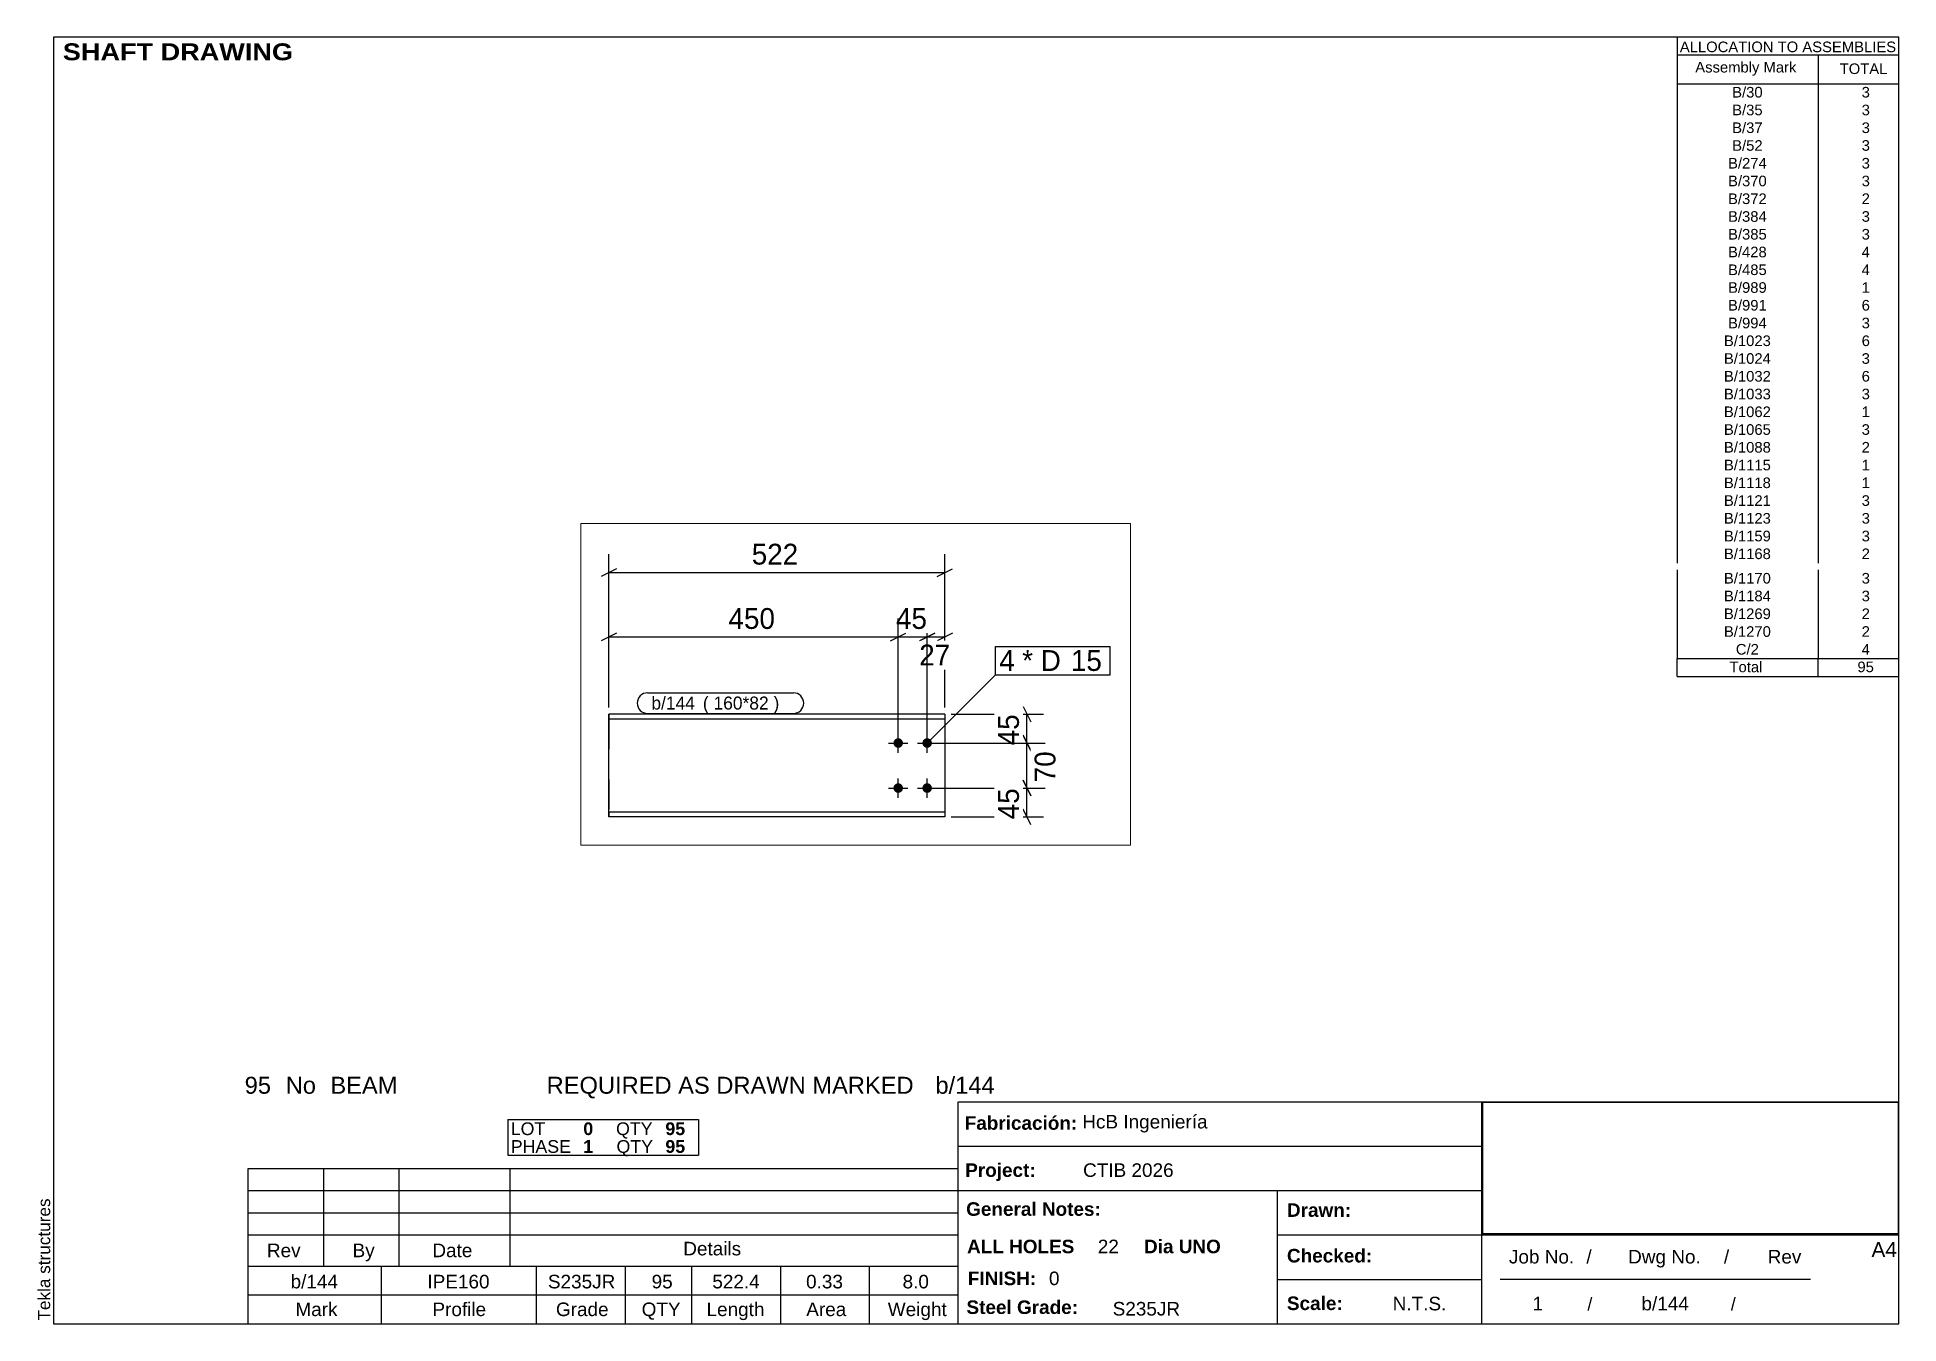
# Paper-space layout 'Layout1' of a CAD drawing. Header units: millimetres. Extents: x 2 to 292, y 5 to 205.
# The model-space entities are those that its viewports show. They can reach past a viewport. Long polylines and large blocks are cut down to what shows.
import ezdxf

# ---------------------------------------------------------------- set-up
doc = ezdxf.new("R2010")
doc.units = ezdxf.units.MM
doc.linetypes.add('DXK_LINE_DOT4', pattern=[0.9408, 0.4704, -0.4704])
doc.layers.add('Viewport layer', color=7, linetype='Continuous', plot=False)
doc.styles.add('Arial', font='ARIAL.TTF', dxfattribs={"height": 0.2})
doc.styles.add('Arial Black', font='ARIBLK.TTF', dxfattribs={"height": 0.2})
doc.styles.add('Arial Bold', font='ARIALBD.TTF', dxfattribs={"height": 0.2})
doc.styles.add('Comic Sans MS', font='COMIC.TTF', dxfattribs={"height": 0.2})

msp = doc.modelspace()

# ---------------------------------------------------------------- hatches: boundary and pattern name
at = {"linetype": 'Continuous'}
for points in [[(486.4, 159, -1), (501.4, 159, -1)], [(531.4, 159, -1), (546.4, 159, -1)], [(486.4, 89, -1), (501.4, 89, -1)], [(531.4, 89, -1), (546.4, 89, -1)]]:
    msp.add_hatch(color=3, dxfattribs=at).paths.add_polyline_path(points)

# ---------------------------------------------------------------- linework, layer by layer
at = {"color": 8, "linetype": 'Continuous'}
for p, q in [((44, 214), (44, 452.4)), ((566.4, 214), (566.4, 452.4)), ((56, 430), (32, 418)), ((44, 424), (566.4, 424)), ((554.4, 418), (578.4, 430)), ((44, 214), (44, 352.4)), ((493.9, 169), (493.9, 352.4)), ((538.9, 169), (538.9, 349.6)), ((566.4, 214), (566.4, 349.6)), ((56, 330), (32, 318)), ((526.9, 318), (550.9, 330)), ((538.9, 324), (566.4, 324)), ((578.4, 330), (554.4, 318)), ((576.4, 204), (719.6, 204)), ((688, 216), (700, 192)), ((694, 159), (694, 204)), ((548.9, 159), (719.6, 159)), ((700, 147), (688, 171)), ((548.9, 89), (722.4, 89)), ((700, 77), (688, 101)), ((576.4, 44), (719.6, 44)), ((700, 32), (688, 56))]:
    msp.add_line(p, q, dxfattribs=at)
at = {"color": 7, "linetype": 'Continuous'}
for p, q in [((823.3, 265.1), (823.3, 309.1)), ((44, 196.6), (44, 204)), ((44, 204), (44, 204)), ((44, 204), (44, 196.6)), ((566.4, 204), (44, 204)), ((566.4, 204), (566.4, 44)), ((44, 51.4), (44, 196.6)), ((44, 196.6), (44, 196.6)), ((44, 196.6), (566.4, 196.6)), ((44, 44), (44, 51.4)), ((44, 51.4), (44, 51.4)), ((44, 51.4), (44, 44)), ((566.4, 51.4), (44, 51.4)), ((44, 44), (44, 44)), ((44, 44), (44, 44)), ((566.4, 44), (44, 44))]:
    msp.add_line(p, q, dxfattribs=at)
at = {"color": 7, "linetype": 'DXK_LINE_DOT4'}
for p, q in [((44, 196.6), (44, 196.6)), ((44, 196.6), (44, 51.4)), ((44, 196.6), (44, 196.6)), ((44, 196.6), (44, 196.6)), ((44, 196.6), (44, 196.6)), ((44, 51.4), (44, 51.4)), ((44, 51.4), (44, 51.4)), ((44, 51.4), (44, 51.4)), ((44, 51.4), (44, 51.4))]:
    msp.add_line(p, q, dxfattribs=at)
at = {"color": 3, "linetype": 'Continuous'}
for p, q in [((493.9, 144), (493.9, 174)), ((538.9, 144), (538.9, 174)), ((478.9, 159), (508.9, 159)), ((523.9, 159), (553.9, 159)), ((478.9, 89), (508.9, 89)), ((493.9, 74), (493.9, 104)), ((523.9, 89), (553.9, 89)), ((538.9, 74), (538.9, 104))]:
    msp.add_line(p, q, dxfattribs=at)

# ---------------------------------------------------------------- wipeouts: each hides what was drawn before it
at = {"color": 0}
msp.add_wipeout([(677.1, 271.1), (677.1, 303.1), (651, 303.1), (651, 271.1)], dxfattribs=at)

# ---------------------------------------------------------------- next in the draw order: wipeouts: each hides what was drawn before it
for points in [[(350.7, 430), (350.7, 474.8), (259.7, 474.8), (259.7, 430)], [(585.1, 273.2), (585.1, 318), (520.2, 318), (520.2, 273.2)], [(677.1, 271.1), (677.1, 303.1), (651, 303.1), (651, 271.1)], [(184.1, 211), (184.1, 231), (110, 231), (110, 211)], [(688, 214), (643.2, 214), (643.2, 149), (688, 149)]]:
    msp.add_wipeout(points, dxfattribs=at)

# ---------------------------------------------------------------- next in the draw order: linework, layer by layer
at = {"color": 8, "linetype": 'Continuous'}
for p, q in [((538.9, 169), (538.9, 352.4)), ((481.9, 318), (505.9, 330)), ((493.9, 324), (538.9, 324)), ((550.9, 330), (526.9, 318)), ((548.9, 159), (722.4, 159)), ((688, 171), (700, 147)), ((694, 89), (694, 159))]:
    msp.add_line(p, q, dxfattribs=at)
at = {"color": 7, "linetype": 'Continuous'}
for p, q in [((645, 265.1), (645, 309.1)), ((538.9, 159), (645, 265.1))]:
    msp.add_line(p, q, dxfattribs=at)

# ---------------------------------------------------------------- next in the draw order: texts
at = {"color": 3, "style": 'Comic Sans MS'}
for s, p in [('522', (266.1, 436.4)), ('27', (526.6, 279.6))]:
    msp.add_text(s, height=32.38, dxfattribs=at).set_placement(p)
msp.add_text('45', height=32.38, rotation=90.0002, dxfattribs=at).set_placement((681.6, 155.4))

# ---------------------------------------------------------------- next in the draw order: wipeouts: each hides what was drawn before it
at = {"color": 0}
for points in [[(752.8, 271.1), (752.8, 303.1), (686.7, 303.1), (686.7, 271.1)], [(184.1, 211), (184.1, 231), (110, 231), (110, 211)]]:
    msp.add_wipeout(points, dxfattribs=at)

# ---------------------------------------------------------------- next in the draw order: linework, layer by layer
at = {"color": 7, "linetype": 'Continuous'}
msp.add_arc((104, 221), 16, 90, 270, dxfattribs=at)

# ---------------------------------------------------------------- next in the draw order: wipeouts: each hides what was drawn before it
at = {"color": 0}
for points in [[(548.9, 330), (548.9, 374.8), (484, 374.8), (484, 330)], [(752.8, 271.1), (752.8, 303.1), (686.7, 303.1), (686.7, 271.1)], [(324.9, 211), (324.9, 231), (190.1, 231), (190.1, 211)], [(744.8, 156.5), (700, 156.5), (700, 91.5), (744.8, 91.5)]]:
    msp.add_wipeout(points, dxfattribs=at)

# ---------------------------------------------------------------- next in the draw order: linework, layer by layer
at = {"color": 8, "linetype": 'Continuous'}
for p, q in [((493.9, 169), (493.9, 352.4)), ((44, 324), (493.9, 324)), ((481.9, 318), (505.9, 330)), ((548.9, 89), (719.6, 89)), ((688, 101), (700, 77)), ((694, 44), (694, 89))]:
    msp.add_line(p, q, dxfattribs=at)

# ---------------------------------------------------------------- next in the draw order: texts
at = {"color": 3, "style": 'Comic Sans MS'}
for s, height, p in [('45', 32.38, (490.4, 336.4)), ('4', 32.4, (651, 271.1)), ('* D', 32.38, (686.7, 271.1))]:
    msp.add_text(s, height=height, dxfattribs=at).set_placement(p)
msp.add_text('70', height=32.38, rotation=90.0002, dxfattribs=at).set_placement((738.4, 97.9))

# ---------------------------------------------------------------- next in the draw order: wipeouts: each hides what was drawn before it
at = {"color": 0}
for points in [[(807.7, 271.1), (807.7, 303.1), (762.4, 303.1), (762.4, 271.1)], [(324.9, 211), (324.9, 231), (190.1, 231), (190.1, 211)]]:
    msp.add_wipeout(points, dxfattribs=at)

# ---------------------------------------------------------------- next in the draw order: linework, layer by layer
at = {"color": 7, "linetype": 'Continuous'}
for p, q in [((104, 237), (330.9, 237)), ((104, 205), (330.9, 205))]:
    msp.add_line(p, q, dxfattribs=at)
msp.add_arc((330.9, 221), 16, 270, 90, dxfattribs=at)

# ---------------------------------------------------------------- next in the draw order: texts
at = {"color": 3, "style": 'Comic Sans MS'}
for s, height, p in [('b/144', 20.23, (110, 211)), ('(\xa0160*82\xa0) ', 20.234, (190.1, 211))]:
    msp.add_text(s, height=height, dxfattribs=at).set_placement(p)

# ---------------------------------------------------------------- next in the draw order: wipeouts: each hides what was drawn before it
at = {"color": 0}
for points in [[(314.5, 330), (314.5, 374.8), (223.5, 374.8), (223.5, 330)], [(807.7, 271.1), (807.7, 303.1), (762.4, 303.1), (762.4, 271.1)], [(688, 99), (643.2, 99), (643.2, 34), (688, 34)]]:
    msp.add_wipeout(points, dxfattribs=at)

# ---------------------------------------------------------------- next in the draw order: linework, layer by layer
at = {"color": 7, "linetype": 'Continuous'}
for p, q in [((645, 309.1), (823.3, 309.1)), ((645, 265.1), (823.3, 265.1))]:
    msp.add_line(p, q, dxfattribs=at)

# ---------------------------------------------------------------- next in the draw order: texts
at = {"color": 3, "style": 'Comic Sans MS'}
for s, p in [('450', (229.9, 336.4)), ('15', (762.4, 271.1))]:
    msp.add_text(s, height=32.38, dxfattribs=at).set_placement(p)
msp.add_text('45', height=32.38, rotation=90.0002, dxfattribs=at).set_placement((681.6, 40.4))

psp = doc.layouts.get("Layout1")

# ---------------------------------------------------------------- linework, layer by layer
at = {"color": 5, "linetype": 'Continuous'}
for p, q in [((292, 205), (5, 205)), ((5, 205), (5, 5)), ((292, 5), (292, 205)), ((5, 5), (292, 5))]:
    psp.add_line(p, q, dxfattribs=at)
at = {"color": 7, "linetype": 'Continuous'}
for p, q in [((257.51, 205), (257.51, 197.75)), ((257.57, 202.24), (292, 202.24)), ((279.49, 202.24), (279.49, 197.75)), ((257.51, 197.75), (257.51, 195)), ((257.57, 197.75), (292, 197.75)), ((279.49, 197.75), (279.49, 195)), ((257.51, 195), (257.51, 192.24)), ((279.49, 195), (279.49, 192.24)), ((257.51, 192.24), (257.51, 189.47)), ((279.49, 192.24), (279.49, 189.47)), ((257.51, 189.47), (257.51, 186.72)), ((279.49, 189.47), (279.49, 186.72)), ((257.51, 186.72), (257.51, 183.96)), ((279.49, 186.72), (279.49, 183.96)), ((257.51, 183.96), (257.51, 181.19)), ((279.49, 183.96), (279.49, 181.19)), ((257.51, 181.19), (257.51, 178.44)), ((279.49, 181.19), (279.49, 178.44)), ((257.51, 178.44), (257.51, 175.68)), ((279.49, 178.44), (279.49, 175.68)), ((257.51, 175.68), (257.51, 172.91)), ((279.49, 175.68), (279.49, 172.91)), ((257.51, 172.91), (257.51, 170.16)), ((279.49, 172.91), (279.49, 170.16)), ((257.51, 170.16), (257.51, 167.4)), ((279.49, 170.16), (279.49, 167.4)), ((257.51, 167.4), (257.51, 164.63)), ((279.49, 167.4), (279.49, 164.63)), ((257.51, 164.63), (257.51, 161.88)), ((279.49, 164.63), (279.49, 161.88)), ((257.51, 161.88), (257.51, 159.12)), ((279.49, 161.88), (279.49, 159.12)), ((257.51, 159.12), (257.51, 156.35)), ((257.51, 156.35), (257.51, 153.59)), ((279.49, 159.12), (279.49, 156.35)), ((279.49, 156.35), (279.49, 153.59)), ((257.51, 153.59), (257.51, 150.84)), ((279.49, 153.59), (279.49, 150.84)), ((257.51, 150.84), (257.51, 148.07)), ((279.49, 150.84), (279.49, 148.07)), ((257.51, 148.07), (257.51, 145.31)), ((279.49, 148.07), (279.49, 145.31)), ((257.51, 145.31), (257.51, 142.56)), ((279.49, 145.31), (279.49, 142.56)), ((257.51, 142.56), (257.51, 139.79)), ((279.49, 142.56), (279.49, 139.79)), ((257.51, 139.79), (257.51, 137.03)), ((279.49, 139.79), (279.49, 137.03)), ((257.51, 137.03), (257.51, 134.28)), ((279.49, 137.03), (279.49, 134.28)), ((257.51, 134.28), (257.51, 131.51)), ((279.49, 134.28), (279.49, 131.51)), ((257.51, 131.51), (257.51, 128.75)), ((279.49, 131.51), (279.49, 128.75)), ((257.51, 128.75), (257.51, 126)), ((279.49, 128.75), (279.49, 126)), ((257.51, 126), (257.51, 123.23)), ((279.49, 126), (279.49, 123.23)), ((257.51, 122.2), (257.51, 119.44)), ((279.49, 122.2), (279.49, 119.44)), ((257.51, 119.44), (257.51, 116.68)), ((279.49, 119.44), (279.49, 116.68)), ((257.51, 116.68), (257.51, 113.92)), ((279.49, 116.68), (279.49, 113.92)), ((257.51, 113.92), (257.51, 111.16)), ((279.49, 113.92), (279.49, 111.16)), ((257.51, 111.16), (257.51, 108.4)), ((279.49, 111.16), (279.49, 108.4)), ((257.51, 105.64), (257.51, 108.4)), ((257.54, 108.4), (292, 108.4)), ((279.49, 105.64), (279.49, 108.4)), ((257.51, 105.64), (292, 105.64)), ((145.72, 5), (145.72, 39.5)), ((145.75, 39.5), (292, 39.5)), ((227.14, 5), (227.14, 39.5)), ((75.68, 36.74), (105.35, 36.74)), ((75.68, 36.74), (75.68, 33.98)), ((105.35, 36.74), (105.35, 33.98)), ((75.68, 33.98), (75.68, 31.22)), ((105.35, 33.98), (105.35, 31.22)), ((145.72, 32.6), (227.14, 32.6)), ((35.31, 13.97), (35.31, 29.15)), ((35.31, 29.15), (145.71, 29.15)), ((47.04, 13.97), (47.04, 29.15)), ((58.77, 13.97), (58.77, 29.15)), ((75.68, 31.22), (105.35, 31.22)), ((76.02, 13.97), (76.02, 29.15)), ((145.71, 13.97), (145.71, 29.15)), ((35.31, 25.7), (145.71, 25.7)), ((145.72, 25.7), (227.14, 25.7)), ((195.4, 5), (195.4, 25.7)), ((35.31, 22.25), (145.71, 22.25)), ((35.31, 18.8), (145.71, 18.8)), ((195.4, 18.8), (292, 18.8)), ((35.31, 13.96), (145.71, 13.97)), ((35.31, 9.49), (35.31, 13.96)), ((56.01, 9.49), (56.01, 13.97)), ((80.16, 9.49), (80.16, 13.97)), ((93.96, 9.49), (93.96, 13.97)), ((104.31, 9.49), (104.31, 13.97)), ((118.11, 9.49), (118.11, 13.97)), ((131.91, 9.49), (131.91, 13.97)), ((195.4, 11.9), (227.14, 11.9)), ((229.99, 11.92), (278.29, 11.92)), ((35.31, 9.48), (145.72, 9.49)), ((35.31, 5), (35.31, 9.48)), ((56.01, 5), (56.01, 9.48)), ((80.16, 5), (80.16, 9.48)), ((93.96, 5), (93.96, 9.48)), ((104.31, 5), (104.31, 9.48)), ((118.11, 5), (118.11, 9.48)), ((131.91, 5), (131.91, 9.48))]:
    psp.add_line(p, q, dxfattribs=at)
at = {"color": 2, "linetype": 'Continuous'}
for p, q in [((227.28, 39.46), (291.86, 39.46)), ((227.29, 19.02), (227.29, 39.46)), ((291.96, 19.03), (291.96, 39.47)), ((227.28, 19.03), (291.86, 19.03))]:
    psp.add_line(p, q, dxfattribs=at)

# ---------------------------------------------------------------- texts
at = {"color": 7}
for s, height, style, p in [(' SHAFT DRAWING', 2.6342, 'Arial Black', (5.3, 201.42)), ('ALLOCATION TO ASSEMBLIES', 1.6475, 'Arial', (257.95, 202.68)), ('Assembly Mark', 1.6475, 'Arial', (260.35, 199.52)), ('TOTAL', 1.648, 'Arial', (282.81, 199.28)), ('95', 2.636, 'Arial', (34.75, 40.76)), ('REQUIRED AS DRAWN MARKED', 2.636, 'Arial', (81.71, 40.76)), ('b/144', 2.636, 'Arial', (142.18, 40.76)), ('No', 2.636, 'Arial', (41.13, 40.76)), ('BEAM', 2.636, 'Arial', (48.08, 40.76)), ('b/144', 2.109, 'Arial', (41.89, 10.5)), ('IPE160', 2.109, 'Arial', (63.17, 10.5)), ('S235JR', 2.109, 'Arial', (81.91, 10.5)), ('95', 2.109, 'Arial', (98.04, 10.5)), ('522.4', 2.109, 'Arial', (107.48, 10.5)), ('0.33', 2.109, 'Arial', (122.06, 10.5)), ('8.0', 2.109, 'Arial', (137.07, 10.5)), ('FINISH:', 2.107, 'Arial Bold', (147.22, 11)), ('0', 2.11, 'Arial', (159.84, 11))]:
    psp.add_text(s, height=height, dxfattribs=dict(at, style=style)).set_placement(p)
at = {"color": 7, "linetype": 'Continuous'}
for s, height, style, p in [('B/30', 1.648, 'Arial', (266.09, 195.63)), ('3', 1.65, 'Arial', (286.23, 195.63)), ('B/35', 1.648, 'Arial', (266.09, 192.87)), ('3', 1.65, 'Arial', (286.23, 192.87)), ('B/37', 1.648, 'Arial', (266.09, 190.11)), ('3', 1.65, 'Arial', (286.23, 190.11)), ('B/52', 1.648, 'Arial', (266.09, 187.35)), ('3', 1.65, 'Arial', (286.23, 187.35)), ('B/274', 1.648, 'Arial', (265.45, 184.59)), ('3', 1.65, 'Arial', (286.23, 184.59)), ('B/370', 1.648, 'Arial', (265.45, 181.83)), ('3', 1.65, 'Arial', (286.23, 181.83)), ('B/372', 1.648, 'Arial', (265.45, 179.07)), ('2', 1.65, 'Arial', (286.23, 179.07)), ('B/384', 1.648, 'Arial', (265.45, 176.31)), ('3', 1.65, 'Arial', (286.23, 176.31)), ('B/385', 1.648, 'Arial', (265.45, 173.55)), ('3', 1.65, 'Arial', (286.23, 173.55)), ('B/428', 1.648, 'Arial', (265.45, 170.79)), ('4', 1.65, 'Arial', (286.23, 170.79)), ('B/485', 1.648, 'Arial', (265.45, 168.03)), ('4', 1.65, 'Arial', (286.23, 168.03)), ('B/989', 1.648, 'Arial', (265.45, 165.27)), ('1', 1.65, 'Arial', (286.23, 165.27)), ('B/991', 1.648, 'Arial', (265.45, 162.51)), ('6', 1.65, 'Arial', (286.23, 162.51)), ('B/994', 1.648, 'Arial', (265.45, 159.75)), ('3', 1.65, 'Arial', (286.23, 159.75)), ('B/1023', 1.648, 'Arial', (264.81, 156.99)), ('6', 1.65, 'Arial', (286.23, 156.99)), ('B/1024', 1.648, 'Arial', (264.81, 154.23)), ('3', 1.65, 'Arial', (286.23, 154.23)), ('B/1032', 1.648, 'Arial', (264.81, 151.47)), ('6', 1.65, 'Arial', (286.23, 151.47)), ('B/1033', 1.648, 'Arial', (264.81, 148.71)), ('B/1062', 1.648, 'Arial', (264.81, 145.95)), ('3', 1.65, 'Arial', (286.23, 148.71)), ('B/1065', 1.648, 'Arial', (264.81, 143.19)), ('3', 1.65, 'Arial', (286.23, 143.19)), ('1', 1.65, 'Arial', (286.23, 145.95)), ('B/1088', 1.648, 'Arial', (264.81, 140.43)), ('2', 1.65, 'Arial', (286.23, 140.43)), ('B/1115', 1.648, 'Arial', (264.81, 137.67)), ('1', 1.65, 'Arial', (286.23, 137.67)), ('B/1118', 1.648, 'Arial', (264.81, 134.91)), ('1', 1.65, 'Arial', (286.23, 134.91)), ('B/1121', 1.648, 'Arial', (264.81, 132.15)), ('3', 1.65, 'Arial', (286.23, 132.15)), ('B/1123', 1.648, 'Arial', (264.81, 129.39)), ('3', 1.65, 'Arial', (286.23, 129.39)), ('B/1159', 1.648, 'Arial', (264.81, 126.63)), ('3', 1.65, 'Arial', (286.23, 126.63)), ('B/1168', 1.648, 'Arial', (264.81, 123.87)), ('2', 1.65, 'Arial', (286.23, 123.87)), ('B/1170', 1.648, 'Arial', (264.81, 120.07)), ('3', 1.65, 'Arial', (286.23, 120.07)), ('B/1184', 1.648, 'Arial', (264.81, 117.31)), ('3', 1.65, 'Arial', (286.23, 117.31)), ('B/1269', 1.648, 'Arial', (264.81, 114.55)), ('2', 1.65, 'Arial', (286.23, 114.55)), ('B/1270', 1.648, 'Arial', (264.81, 111.79)), ('2', 1.65, 'Arial', (286.23, 111.79)), ('C/2', 1.648, 'Arial', (266.66, 109.03)), ('4', 1.65, 'Arial', (286.23, 109.03)), ('Total', 1.648, 'Arial', (265.67, 106.29)), ('95', 1.648, 'Arial', (285.57, 106.29)), ('LOT', 1.977, 'Arial', (76.13, 34.33)), ('0', 1.98, 'Arial Bold', (87.41, 34.33)), ('QTY', 1.977, 'Arial', (92.51, 34.33)), ('95', 1.976, 'Arial Bold', (100.18, 34.33)), ('Fabricación:', 2.1074, 'Arial Bold', (146.73, 35.16)), ('HcB Ingeniería', 2.1088, 'Arial', (165.02, 35.36)), ('PHASE', 1.977, 'Arial', (76.13, 31.57)), ('1', 1.98, 'Arial Bold', (87.41, 31.57)), ('QTY', 1.977, 'Arial', (92.58, 31.57)), ('95', 1.976, 'Arial Bold', (100.18, 31.57)), ('Project:', 2.107, 'Arial Bold', (146.81, 27.83)), ('CTIB 2026', 2.109, 'Arial', (165.14, 27.83)), ('General Notes:', 2.1074, 'Arial Bold', (146.96, 21.78)), ('Drawn:', 2.107, 'Arial Bold', (196.85, 21.62)), ('Rev', 2.109, 'Arial', (38.21, 15.35)), ('By', 2.109, 'Arial', (51.53, 15.35)), ('Date', 2.109, 'Arial', (63.94, 15.35)), ('Details', 2.109, 'Arial', (102.96, 15.63)), ('ALL HOLES', 2.107, 'Arial Bold', (147.1, 15.96)), ('22', 2.109, 'Arial', (167.43, 15.96)), ('Dia UNO', 2.107, 'Arial Bold', (174.62, 15.96)), ('A4', 2.307, 'Arial', (287.76, 15.38)), ('Checked:', 2.107, 'Arial Bold', (196.85, 14.53)), ('Job No.', 2.109, 'Arial', (231.37, 14.37)), ('/', 2.11, 'Arial', (243.42, 14.37)), ('Dwg No.', 2.109, 'Arial', (249.91, 14.37)), ('/', 2.11, 'Arial', (264.81, 14.37)), ('Rev', 2.109, 'Arial', (271.61, 14.37)), ('Steel Grade:', 2.1074, 'Arial Bold', (147.01, 6.52)), ('Scale:', 2.107, 'Arial Bold', (196.85, 7.13)), ('N.T.S.', 2.109, 'Arial', (213.29, 7.08)), ('1', 2.11, 'Arial', (235.04, 7.08)), ('/', 1.98, 'Arial', (243.58, 7.08)), ('b/144', 2.109, 'Arial', (251.98, 7.08)), ('/', 1.98, 'Arial', (265.88, 7.08)), ('Mark', 2.109, 'Arial', (42.64, 6.19)), ('Profile', 2.109, 'Arial', (63.95, 6.19)), ('Grade', 2.109, 'Arial', (83.16, 6.19)), ('QTY', 2.109, 'Arial', (96.49, 6.19)), ('Length', 2.109, 'Arial', (106.58, 6.19)), ('Area', 2.109, 'Arial', (122.09, 6.19)), ('Weight', 2.109, 'Arial', (134.77, 6.19)), ('S235JR', 2.109, 'Arial', (169.74, 6.28))]:
    psp.add_text(s, height=height, dxfattribs=dict(at, style=style)).set_placement(p)
at = {"color": 174, "linetype": 'Continuous', "style": 'Arial'}
psp.add_text('Tekla structures', height=1.9102, rotation=90, dxfattribs=at).set_placement((4.5, 5.5))

# ---------------------------------------------------------------- viewports
at = {"layer": 'Viewport layer', "view_target_point": (427.67, 250.2)}
psp.add_viewport(center=(129.77, 104.4), size=(85.53, 50.04), view_center_point=(0, 0), view_height=500.4, dxfattribs=at)

doc.saveas('drawing.dxf')
